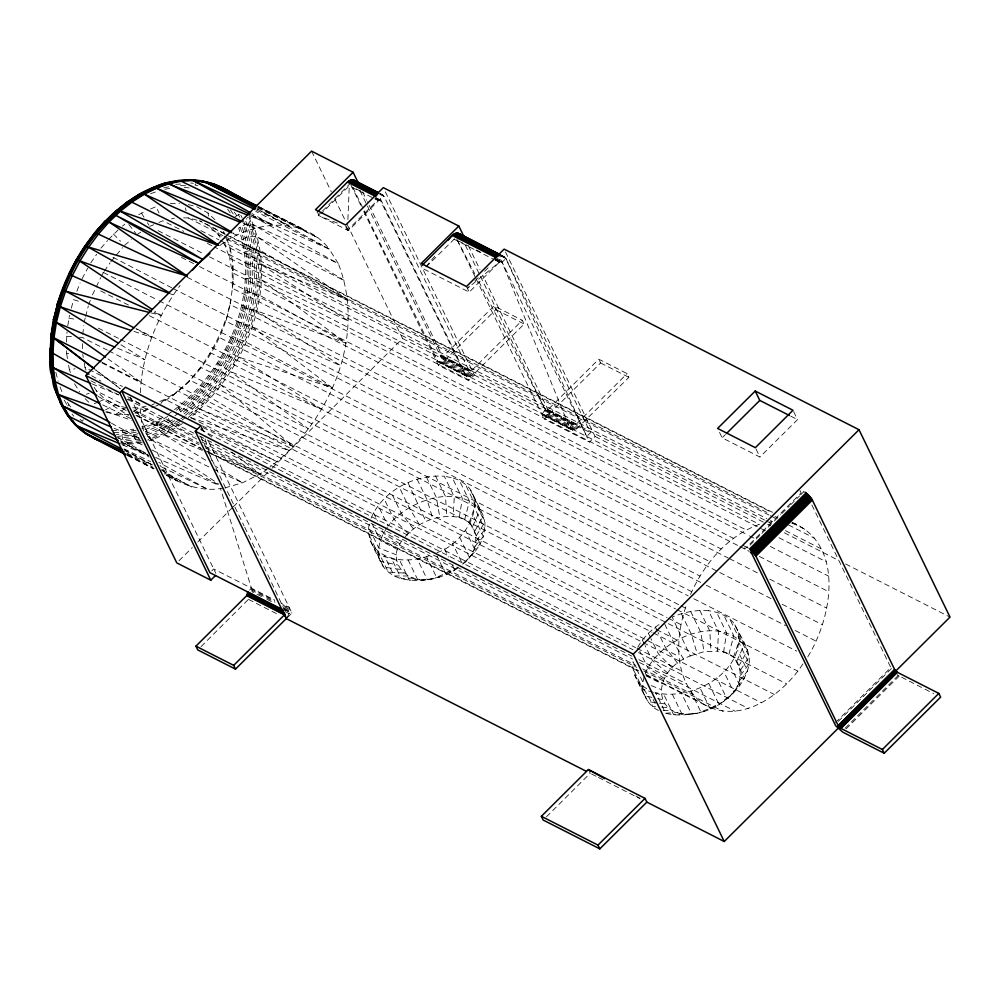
<?xml version="1.0" encoding="UTF-8"?>
<svg xmlns="http://www.w3.org/2000/svg" width="1000" height="1000" viewBox="0 0 1000 1000"><rect width="100%" height="100%" fill="white"/><g stroke="black" fill="none" stroke-linecap="round" stroke-linejoin="round"><path stroke-width="0.75" stroke-dasharray="5 3.75" d="M167.362 414.812C225 375.337 261.388 296.675 238.675 228.225C242.738 224.713 248.837 222.8 253.95 225.05L338.263 263.525C366.9 335.838 330.075 422.2 269.988 467.038M202.35 425.938L277.362 461.825L190.5 417.537C246.262 370 282.288 283.8 248.562 213.95L329.212 249.037L338.263 263.525L248.562 213.95M771.05 598.612L225.987 321.238L230.85 299.862C223.9 342.287 198 381.25 160.863 403.325M367.413 206L440.85 356.9L443.212 356.375L494.012 305.887L522.325 320.288L524.15 324.038L473.35 374.525L470.163 376.587L467.1 376.575L464.975 374.525L380.175 199.975L377.575 200.263L347.475 230.188L347.663 225.6M347.9 219.488L349.263 185.85L321.312 213.637M140.262 392.837C142.025 354.113 157.037 316.325 180.138 285.4M226.612 238.438L230.238 248.337L229.737 258.25L232.2 272.638L232.387 288.263L738.525 545.825M462.562 564.2C482.15 550.95 480.763 517.525 453.212 516.65L454.275 496.85L444.263 476.238C414.15 474.012 381.5 491.213 370.312 520.013M728.975 696.838C746.963 682.763 743.325 651.825 717.5 651.137L718.55 631.337L708.55 610.725C696.112 609.587 683.637 612.225 672.225 617.1L690.25 655.925C647.163 672.4 653.075 726.925 704.212 711.488C725.3 704.087 745.05 686.4 749.212 663.737C750.512 648.95 740.275 636.65 734.375 623.875C728.213 615.85 718.35 611.912 708.55 610.725M230.238 248.337L232.963 264.337L232.2 272.638L748.075 535.163M232.387 288.263L233.175 281.688L232.963 264.337M66.513 342.075L67.025 331.75M67.8 325.688L69.5 315.275M82.713 334.438L83.85 325.513M233.175 281.688L230.287 304.625L728.088 557.95M287.225 617.562L289.637 612.325L289.2 607.4L281.112 603.275M802.85 663.95C782.65 695.55 738.075 726.963 701.438 702.725C672.975 678.863 675.188 635.812 686.85 603.913M807.812 656.762C832.163 617.4 845.25 544.513 791.988 522.25M142.238 444.9C135.8 442.762 132.475 435.6 133.363 429.162L122.275 430.65C121.175 435.825 122.575 442.25 127.425 445.075L149.213 457.075M459.25 517.8L462.325 498.4L452.325 477.788L444.263 476.238M723.538 652.3L726.612 632.888L716.6 612.275M458.162 567.812C442.038 579.35 420.55 582.9 401.337 578.737C392.337 576.112 384.012 570.225 380.363 561.35C375.037 549.362 365.2 536.788 369.675 522.925M432.962 578.688C408.8 586.225 384.05 561.575 402.9 539.688M436.95 552.65C467.425 543.1 496.037 490.825 452.325 477.788M658.487 710.45C646.025 704.638 639.8 689.513 644.287 676.575M697.25 713.175C686.8 715.013 675.987 716.062 665.612 713.225L655.6 692.613C691.637 701.712 747.188 671.737 737.562 629.663M71.35 308.175L73.562 299.662L81.838 302.262M84.425 321.05L85.2 318.025M85.6 316.512L88.338 305.95M464.6 519.888L469.462 501.163L459.45 480.55M728.875 654.375L733.737 635.65L723.725 615.037M469.087 522.812L475.438 505.062L465.438 484.462M733.363 657.3L739.725 639.562L729.712 618.95M76.838 291.275L80.113 282.887M88.737 304.438L90.337 300.35M92.463 294.9L100.65 277.675M186.2 383.938C204.3 365.462 217.775 342.8 226.062 318.325M690.575 594.375C704 563.938 727.4 535.913 759.375 524.325L214.3 246.938M645.125 673.9C658.662 637.95 723.75 610.638 747.575 650.275L739.262 665.337M472.587 526.5L480.1 509.988L470.087 489.375M736.862 660.987L744.388 644.475L734.375 623.875M83.25 419.637L82.362 421.375L77.875 417.438M82.075 278.812L87.75 268.15M101.337 276.375L103.413 272.475L100.95 270.963M474.975 530.85L483.288 515.775L473.288 495.175M387.35 527.337C380.262 536.9 376.112 549.738 380.363 561.35L397.788 565.025M637.762 647.188C643.375 637.337 651.6 629.125 661.2 623.15M476.2 535.712L484.925 522.263C472.5 477.863 407.85 498.225 388.113 526.138L378.113 505.525M740.475 670.2L749.2 656.75L739.2 636.138M453.338 571.062L457.887 567.087M717.613 705.562L733.863 692.262L723.863 671.663M90.725 262.913L96.662 254.312M104.237 271.275L110.037 262.887M110.862 261.688L122.55 247.688M480.375 276.188L545.188 409.688L541.987 414.312L542.7 415.012L572.825 430.138L576.025 429.425L628.913 377.35L627.1 373.612L598.775 359.2L547.987 409.688L545.612 410.213L477.65 279.375M67.713 406.1L68.825 404.6L67.438 402.2M476.213 540.938L484.938 529.237L484.925 522.263L474.913 501.65M740.487 675.425L749.212 663.737L739.212 643.125M196.1 183.588L194.95 184.963L197.838 185.775M425.875 266.762L435.625 255.162M475.012 546.388L483.338 536.5L484.938 529.237L474.925 508.625M739.287 680.875L747.625 670.987L737.613 650.387M405.387 536.575C417.062 523.075 435.35 515.225 453.212 516.65M100.9 248.175L107.638 240.562M108.6 239.475L117.95 230.087M201.05 646.612L249.475 598.35M472.638 551.875L480.175 543.825L483.338 536.5L473.338 515.887M736.925 686.375L744.463 678.312L734.45 657.712M321.525 212L318.212 215.287L348.413 230.662L380.4 198.875L377.65 197.475M322.625 210.912L350.2 183.5M426.075 266.95L454.725 238.637M179.013 560.712L192.3 547.513M197.825 542.013L232.138 507.912M233.238 506.812L270.875 469.412M271.975 468.312L402.562 338.5L346.213 222.45M469.562 286.262L467.413 288.4L499.675 261.925L501.938 261.925L569.75 427.837L572.825 430.138M474.938 280.912L478.162 277.712M484.613 271.3L488.913 267.025M495.363 260.613L497.512 258.475M423.925 269.088L469.225 292.15L501.213 260.35L498.462 258.962M499.613 256.9L502.812 256.188L505.887 258.488L502.125 262.225L496.637 259.363M211.812 570.837L213.7 568.975L274.375 599.85M385.35 191.838L474.3 375.012L468.65 380.625L438.45 365.25L444.087 359.637L367.375 201.637M352.738 187.262L437.938 361.688L441.85 362.175L445.037 360.125L495.838 309.625L494.012 305.887M249.575 590.05L251.45 588.188L220.413 488.275M440.85 356.9L469.45 371.463L470.838 371.312L522.325 320.288M287.238 617.688L291.938 613.013L207.738 439.625M505.487 251.925L595.112 436.488L589.462 442.1L544.163 419.05L600.6 362.95L598.775 359.2M569.75 427.837C571.613 423.312 573.625 425.588 576.3 424.1L627.1 373.612M505.887 258.488L590.5 432.738L586.737 436.475L505.887 258.488L501.763 256.388M793.625 411.6L797.525 419.625L759.9 457.025L722.15 437.812L725.475 434.513M742.887 545.312L747.5 547.663L760.788 534.462M761.888 533.362L780.7 514.663M781.812 513.562L789.562 505.863M790.662 504.762L799.513 495.962M800.625 494.862L803.95 491.562L800.487 489.8M546.462 816.787L590.212 773.288L588.4 769.55M835.5 722.575L890.825 667.575L811.287 503.75M838.275 721.4L891.388 668.6L890.825 667.575M845.075 728.288L898.2 675.487L933.725 693.637M846.1 728.875L899.225 676.075M469.162 557.25L475.55 550.988L480.175 543.825L470.175 523.212M733.45 691.737L739.825 685.487L729.812 664.875M723.65 701.488L726.762 698.475L716.75 677.862M464.7 562.337L475.55 550.988L465.538 530.375M172.575 395.788L190.113 380.288L786.625 683.85M122.5 226.137L124.763 224.163M124.6 245.375L131.287 239.562M242.787 219.225C271.038 287.438 235.888 368.312 181.788 413.312L179.725 410.087C231.45 367.137 264.113 292.137 241.775 226.05M180.675 411.712C233.1 368.188 266.188 292.188 243.55 225.225M184.163 413.85C237.825 368.575 272.375 288.412 245.312 220.138M185.5 415.238C239.887 369.35 275.062 287.538 246.475 218.575M188.263 417.5C244.525 370.087 280.963 283.55 247.138 213.4M544.5 415.725L549.8 413.438L482.65 275.125M161.625 402.125L177.85 390.95L652.013 632.25M198.713 369.812L201.375 367.575L675.525 608.862M135.062 413.212L143.7 411.3L150.688 405.825M235.1 216.7L240.175 213.825M176.475 410.25C229.25 368.512 262.35 293.113 240.125 227.062M174.913 415.812L178.375 413.35M172.45 419.963L158.188 428.363L146.15 433.438L144.675 426L156.062 421.188L166.112 415.513M174.775 420.712L159.175 430.037L144.35 435.925M179.6 419.625L160.312 431.562L148.062 436.737L146.15 433.438M180.787 418.775L184.35 416.238M180.95 420.875L161.55 432.887L149.225 438.088L148.062 436.737M182.138 420.025C240.463 374.575 278.137 288.562 247.55 217.25M179.913 423.625L162.838 433.975L147.75 439.963M182.45 423.575L164.163 434.787L149.05 440.788M224.838 487.95L242.463 482.775L260.15 473.975L268.75 467.9M134.113 411.138L138.912 407.775L146.1 406.188M242.387 239.575C246.8 236.475 252.913 235.15 257.987 237.375L344.588 280.7L253.95 225.05M138.75 214.65L145.325 211.262M136.862 234.713L140.725 232.225M105.662 411.962L115.55 414.462L125.312 408.512M219.537 245.738C250.825 221.475 302.5 214.262 329.212 249.037L255.75 211.35M167.75 416.463L156.275 422.95L141.838 428.625M144.975 429.712L156.713 424.762L168.35 418.188L169.137 419.925L157.35 426.587L145.463 431.6M105.55 409.825L115.075 404.862L126.525 407.762M244.8 251.887L253.825 249.462L260.613 250.775L348.038 300.075L260.338 264.425L253.012 263.45L245.875 265.012M150.612 208.975L155.912 206.688L159.075 213.075M149.738 226.425L153.675 224.725M158.925 222.463L162.85 220.763L183.713 231.375M151.862 404.913L154.488 403.775M159.725 401.512L164.975 399.25L641.912 641.95M143.7 411.3L154.288 406.725M155.612 406.15L158.262 405M94.213 403.762L98.225 402.038M99.562 401.463L104.913 399.162L124.388 409.075M209.737 353.837L211.3 353.188L688.238 595.9M370.363 540.737C380.938 563.4 411.725 563.088 431.788 554.763M690.25 655.925L704.075 651.675L717.5 651.137M150.662 193.688L157.775 191.188M86.312 394.225L89.188 393.263M141.85 426.788L144.675 426M136.1 430.238L121.975 432.537L112.662 432.35M136.237 432.163L121.912 434.5L116.4 434.375M138.088 433.675L133.65 434.913L117.9 436.362M137.188 435.95L118.263 438.263M138.988 437.425L120.288 440.062M139.95 439L121.1 441.675M141.062 440.375L124.987 443.113L120.65 443.025M140.925 441.875L121.8 444.15M142.213 442.7L123.062 444.975M245.6 278.75L252.725 277.962L260.05 279.337L348.5 321.087L261.775 265.038M171.488 218.85L174.363 218.212M769.438 522.087L772.325 521.45L768.15 519.325M163.738 187.862L170.863 186.388M164.825 189.312L171.838 187.862M68.637 365.275L69.375 369.637L75.05 368.837M426.1 579.425L418.125 580.562L408.113 559.95M690.375 713.925L682.4 715.05L672.4 694.438M243.988 292.913L251.025 292.913L259.725 295.363L345.962 343.125L253.475 309.7L241.05 307.3M419.55 579.225L409.387 580.275L399.375 559.675M683.825 713.713L673.662 714.775L663.662 694.163M439.938 577L427.275 579.562L417.262 558.95M704.212 711.488L691.55 714.05L681.55 693.45M223.275 488.075C202.587 492.425 182.488 484.7 164.8 474.513M175.75 184.325L182.775 183.925M180.588 185.613L186.388 185.763M413.5 578.062L401.337 578.737L391.325 558.125M665.612 713.225L677.788 712.55M66.612 350.763L66.65 353.65L69.525 353.537M380.025 194.225L382.013 194.462L384.125 196.525L469.45 371.463M170.3 203.5L179.475 203.512M183.538 217.9L188.188 217.9L198.2 220.438M132.725 407.775L138.912 407.775L195.925 436.788M115.55 414.462L129.312 414.487M408.162 575.988L394.2 575.962L384.2 555.35M663.138 710.462L672.438 710.475M111.575 430.425L122.275 430.65M403.675 573.05L388.225 572.062L378.212 551.45M655.588 706.75L652.5 706.55C648.988 690.037 630.675 679.7 633 661.762L643 682.375M661.775 707.15L667.95 707.55M66.438 336.3L72.213 336.7M79.438 337.212L82.325 337.413L107.35 350.15M190.65 183.025L193.375 183.3M184.237 187.387L191.7 188.162M400.175 569.362L383.562 567.137L373.55 546.525M664.463 703.85L647.837 701.625L637.837 681.012M236.838 321.712L248.912 325.288L340.487 365.575L256.537 311M68.763 318.113L75.888 319.45M651.9 697.362L644.65 695.837L634.637 675.225M657.712 698.587L662.062 699.513M188.3 204.587L196.775 206.737L208.075 213.062L215.475 220.263M150.762 312.812L161.225 315.462L154.762 311.15M791.862 523.288L796.15 524.375M396.562 560.163L378.738 554.862L368.738 534.25M653.413 692.438L643.025 689.35L633.013 668.75M654.9 692.887L660.837 694.65M224.812 349.812L238.875 357.2L332.25 387.775L251.95 326.662M134 331.4L151.688 337.3L136.65 329.263M190.5 417.537L289.688 450.712L200.037 409.25L194.387 404.975L189.075 397.688M231.388 335.95L246.038 342.137L332.25 387.775M106.7 411.562L131.488 420.3M170.238 293.775L173.15 294.825M396.55 554.925L378.725 547.888L368.713 527.275M651.237 685.625L660.825 689.412M250.712 216.337L272.188 224.925L252.1 213.625M200.037 409.25L293.637 446.65L221.25 385.25L208.588 375.613M337.287 223.062L319.163 215.775L317.337 212.025M156.062 421.188L158.188 428.363L162.838 433.975L202.838 450.588M208.575 452.925L260.15 473.975L231.713 452.3M243.238 223.5L254.775 228.225L243.725 222.475M217.175 363.088L230.575 371.637L321.475 409.087L238.875 357.2M92.212 383.963L118.138 394.688M128.225 398.862L139.738 403.638L141.7 423.9L144.338 433.775M122.662 444.925L148.562 455.737M117.713 348.3L144.8 359.7L119.712 344M114.125 428.25L139.55 439.2M127.425 445.075L145.775 453.15M155.662 457.5L219.188 485.462M232.775 233.337L237.05 235.238L233.038 232.875M154.15 312.325L161.225 315.462M256.45 210.225L288.8 225.425L257.025 208.925M149.225 438.088L211.775 468.3M213.162 468.963L242.463 482.775L214.587 465.7M126.912 453.113L152.05 465.112M161.825 469.787L177.213 480.812L164.825 474.4L177.213 480.812M251.213 214.825L272.188 224.925M257.838 207.375L304.125 229.7L258.375 206.425M124.162 448.875L150.638 461.688M161.775 467.088L207.763 489.35L158.737 462.337M120.887 441.85L148.75 455.425M102.65 404.85L130.538 418.462M446.788 574.438L445.712 573.9L437.038 556.038M711.075 708.925L710 708.4L699.987 687.788M257.75 207.838L317.725 237.65L258.288 206.75M221.25 385.25L308.475 428.913L230.575 371.637M258.288 206.488L304.125 229.7M397.75 549.475L380.325 540.625L372.312 524.138M645.938 675.8L662.025 683.975M126.838 453.95L153.075 467.3M164.125 472.912L191.737 486.95L161.9 470.4M127.55 455.6L153.763 468.913M380.163 193.575L382.85 194.938M501.025 255.037L504.613 256.9M379.525 193.575L383.562 195.637M501.213 255.5L505.325 257.6M380.087 194.462L384.125 196.525M375.613 197.525L380.175 199.975M495.613 258.663L501.938 261.925M376.3 198.125L380.363 200.263M375.938 198.2L378.638 199.575M496.275 259.45L500.4 261.537M375.575 198.363L378.275 199.737M495.913 259.6L500.025 261.7M356.337 188.988L363.088 192.413M375.213 198.6L377.912 199.963M458.488 240.963L468.1 245.863M476.337 250.05L480.45 252.15M495.55 259.837L499.675 261.925M351.95 187.225L373.525 198.2M374.875 198.888L377.575 200.263M454.025 239.175L474.625 249.65M475.988 250.35L493.837 259.425M495.213 260.125L499.338 262.225M790.788 416.188L797.525 419.625M495.838 309.625L524.15 324.038M600.6 362.95L628.913 377.35M224.662 233.538L199.638 220.8L225.087 234.288M230.225 236.375L772.513 512.337M226.488 234.988L771.55 512.375M792.412 522.987L806.312 530.062M188.188 217.9L222.95 235.6M224.338 236.3L769.412 513.688M774.975 516.512L777.75 517.938M221.15 236.238L218.363 234.825L209.8 226.5M226.713 239.062L769 515.037M770.387 515.737L775.95 518.575M788.462 524.938L814.887 538.387M200.825 230.625L218.912 239.825M220.3 240.538L766.762 518.625M443.212 356.375L471.538 370.788M547.987 409.688L576.3 424.1M764.587 520.062L225.087 245.512L222.85 241.95M765.987 520.775L771.55 523.6M785.45 530.675L821.6 549.075M442.875 356.675L471.188 371.075M547.65 409.988L575.962 424.4M442.512 356.9L470.838 371.312M547.288 410.213L575.6 424.625M440.425 356.375L470.475 371.463M545.188 409.688L590.5 432.738M440.613 356.662L470.112 371.55M545.375 409.988L574.875 424.862M545.612 410.213L574.212 424.787M402.562 338.5L444.087 359.637M445.037 360.125L473.35 374.525M474.3 375.012L578.125 427.85M595.112 436.488L766.287 523.6M767.688 524.312L770.462 525.725M784.388 532.812L838.662 560.438M845.625 563.975L950 617.1M444.012 361.012L472.325 375.425M548.787 414.325L577.1 428.738M442.938 361.7L471.262 376.112M547.712 415.012L576.025 429.425M441.85 362.175L470.163 376.587M546.613 415.487L574.938 429.9M207.35 243.4L212.913 246.238M437.225 361L465.538 375.412M570.3 428.725L541.425 413.425M439.738 362.413L468.05 376.825M437.938 361.688L467.1 376.575M542.7 415.012L571.862 429.9M765.075 530.675L229.737 258.25L225.087 245.512L225.075 238.438M778.988 537.75L826.263 561.812M158.088 230.675L203.975 254.025M209.537 256.85L746.263 529.987M749.463 535.875L756.413 539.412M770.325 546.487L828.725 576.213M181.363 257.362L193.875 263.725M199.438 266.562L733.375 538.275M739.912 546.538L749.325 551.413M759.388 556.438L828.9 591.825M187.175 277.225L721.125 548.95M729.475 558.65L760.062 574.225M769.8 579.175L826.812 608.188M171.737 287.812L111.075 256.288M173.137 288.525L709.862 561.663M782.175 604.275L822.5 624.8M103.413 272.475L157.65 300.075M159.037 300.775L699.938 576.038M700.7 582.425L219.587 337.587L218.95 336.5M706.263 585.25L785.512 625.588M795.25 630.538L816.1 641.15M100.688 290.912L128.5 305.062M149.362 315.675L691.65 591.65M693.8 598.737L796.7 651.1M136.012 328.5L679.688 605.175M681.075 605.875L685.25 608M676.925 609.575L797.887 671.137M98.325 328.125L119.188 338.738M120.575 339.45L667.038 617.537M668.425 618.25L680.938 624.612M108.75 350.85L655.212 628.95M656.6 629.65L678.85 640.975M653.4 632.95L774.375 694.513M102.2 362.388L140.787 382.025L108.038 358.925M101.975 362.938L679.025 656.587M643.3 642.663L761.488 702.812M84.237 363.1L84.975 367.425L122.513 386.525M203.162 427.562L635.6 647.638M637 648.337L681.488 670.987M200.525 429.675L632.962 649.75M638.525 652.575L748.375 708.475M91.025 380.863L118.825 395.012M127.175 399.263L193.912 433.225M199.475 436.062L631.925 656.125M638.875 659.663L686.15 683.725M201.488 439.625L632.537 658.975M639.487 662.525L735.438 711.35M94.113 387.287L96.35 390.85L122.762 404.288M133.887 409.95L199.237 443.212M204.8 446.037L635.85 665.4M642.812 668.938L692.862 694.412M133.475 411.3L198.837 444.562M205.787 448.1L636.838 667.45M643.787 671L723.05 711.325M136.9 415.438L200.863 447.987M207.812 451.525L638.862 670.888M645.812 674.425L701.438 702.725M126.2 410.525L104.913 399.162L96.35 390.85M135.938 415.475L202.675 449.438M204.075 450.15L639.288 671.637M646.25 675.175L711.6 708.425M251.45 588.188L251.838 589.25L274.762 600.913M282.85 605.025L289.6 608.462M251.838 589.25L252.05 590.45L274.962 602.112M284.4 606.912L289.8 609.663M261.5 596.55L252.062 591.75L252.05 590.45M266.887 599.3L273.637 602.725M284.425 608.212L289.812 610.962M283.7 608.825L291.938 613.013M284.25 609.575L289.637 612.325M285.238 611.65L289.275 613.713M248.538 599.412L278.2 614.513M591.6 774L597.125 776.812M598.5 777.513L639.938 798.6M124.738 450.55L152.25 464.738M161.875 469.7L164.625 471.112L159.938 465.213M127.675 455.175L153.825 468.713M151.875 449.913L219.325 485.075M128 454.938L153.975 468.6M111.388 423.188L138.475 437.85M196.7 439.012L175.113 427.05L169.137 419.925M202.1 441.987L260.15 473.975M123.938 449.338L152.413 465.138M257.15 208.912L329.212 249.037M635.975 796.05L640.05 798.325M116.838 436.8L147.625 454.325M747.5 547.663L748.525 548.25M91.638 375.725L101 381.15M127.713 396.662L139.738 403.638M293.637 446.65L209.65 397.075L203.7 392.475L199.175 387.2M164.163 434.787L207.963 461.625M98.175 396.3L128.512 415.538M664.4 678.475L647.763 667.788L639.763 651.3M400.125 543.987L383.488 533.3L381.488 529.175M642.487 685.938L648.475 689.85M151.775 440.012L218.312 483.663M897.125 674.75L898.2 675.487M257.987 237.375L348.038 300.075M261.488 279.962L345.962 343.125M200.825 428.725L214.412 439.1M667.875 673.1L652.4 660.625L645.062 645.512M85.188 398.75L90.475 403.888M672.35 668.012L658.363 653.838L651.012 638.725M113.413 234.037L120.538 241.262M408.062 533.525L394.075 519.35L384.075 498.738M68.825 404.6L70.738 406.962M72.038 414.05L73.763 416.175M128.825 224.475L135.975 233.575M677.675 663.363L665.462 647.638L658.125 632.525M413.4 528.875L401.188 513.15L391.175 492.537M234.3 212.087L236.663 215.538M230.425 209.9L234.325 215.562M227.575 209.075L230.212 212.913M223.4 231.55L225.062 234.188M219.862 237.2L218.363 234.825L218.025 229.262M74.55 383.787L79.525 391.712M141.35 212.975L144.4 217.862M147.45 222.763L148.975 225.2M683.7 659.287L673.5 642.212L664.825 624.35M419.425 524.8L409.225 507.713L399.212 487.113M64.188 400.025L67.013 404.888M456.812 239.175L474.775 273.825M799.938 490.462L801.15 492.962L744.712 549.062L743.5 546.562M756 449L759.9 457.025M719.55 432.463L722.15 437.812M699.812 610.45L709.825 631.062L710.938 650.925M690.662 611.45L700.662 632.05L704.075 651.675M681.363 613.688L691.375 634.3L697.113 653.35M708.713 683.288L718.725 703.9L710 708.4L700.85 711.812L690.837 691.2M501.213 260.35L589.462 442.1M655.462 627.025L657.463 631.15M468.35 245.688L479.925 269.525M465.363 245.275L479.688 274.775M648.35 633.237L650.35 637.35M457.5 240.575L475.238 277.113M475.925 278.525L544.163 419.05M642.387 640.013L644.388 644.137M466.5 286.525L469.225 292.15M653.15 699.463L655.15 703.587M380.4 198.875L468.65 380.625M362.612 191.85L366.688 200.238M359.913 190.55L366.725 204.6M350.875 184.9L361.062 205.875M363.775 211.462L438.45 365.25M311.575 151.137L331.275 191.688M334.663 198.675L345.525 221.05M346.375 226.45L348.413 230.662M345.65 226.438L347.475 230.188M435.538 475.962L445.538 496.562L446.662 516.438M459.575 537.163L469.588 557.775L462.475 563.975L452.475 543.375M426.375 476.95L436.388 497.562L439.8 517.188M417.088 479.2L427.1 499.8L432.825 518.862M444.438 548.8L448.438 557.05M452.438 565.288L454.438 569.412L436.562 577.325L426.562 556.712M407.938 482.612L425.962 521.425M240.825 215.175L242.138 217.875M238.375 214.575L239.675 217.237M373.475 512.688L377.475 520.938M201.637 427.05L205.025 434.038M200.588 436.375L244.037 525.85M244.713 527.25L267.113 573.387M267.787 574.788L285.65 612.325M130.2 397.013L215.75 573.188M179.725 410.087L178.425 406.938M60.012 386.912L62.725 393.663M84.975 367.425L86.013 370.25M69.375 369.637L70.412 372.475M200.95 425.65L203.275 433.1M205.125 439.075L212.075 461.438M185.3 207.838L186.125 210.712M55.862 372.362L58.163 381.25M82.762 354.462L83.25 357.337M66.65 353.65L67.638 359.462M208.075 213.062L208.463 216.05M82.4 343.65L82.513 353.025M120.125 388.65L95.612 369.9L120.138 388.6"/><path stroke-width="1.5" d="M115.5 436.037L62.1 405.55L55.85 391.8L55.613 389.325L62.1 405.55L68.125 415.962L118.1 440.5M118.4 343.175L59.112 306.163L57.287 304.05C68.012 268.363 88.162 235.325 116.237 210.65L119.138 210.675L218.088 245.238M50.838 343.925L51.525 333.713L51.1 334.387C52.088 348.862 45.237 369.675 55.237 381.712L99.862 403.488M115.25 212.95L115.337 211.95M50.525 363.35L52.562 379.05M50.538 348.3L51.262 366.287L96.862 395.462M105.525 357.15L54.312 321.138L53.5 319.288L54.625 318.387M93.15 368.038L52.737 337.35L51.1 334.387M247.025 595.312L284.788 614.525L286.288 618.625L235.5 669.125L197.738 649.9L195.925 646.162L246.713 595.662L247.688 591.925M51.013 335.112L53.5 319.288M255.05 209.562L193.162 180.487L181.3 181.175L169.1 183.7L156.738 188.05L144.388 194.137L132.213 201.9L120.4 211.213L109.1 221.962L98.475 233.988L88.675 247.113L79.85 261.163L72.1 275.938L65.562 291.225L60.3 306.825L56.4 322.5L53.925 338.05L52.9 353.237L53.338 367.863L55.237 381.712L58.575 394.6L63.288 406.337L69.338 416.763L76.612 425.725L121.988 449.125M94.475 234.525L94.375 233.287L105.15 221.188L106.75 221.088L198.7 263.337L209.938 253.575M53.438 319.85L57.638 303.738L53.9 318.788M94.288 233.812L105.15 221.188M57.263 304.462L63.3 288.75L60.8 296.137M133.912 327.788L62.763 289.538L69.5 274.262M64.987 284.8L66.675 280.85M151.325 311.075L68.85 274.15L76.45 259.65L168.775 293.25M70.163 272.987L76.838 260.262M247.85 215.188L166.462 183.012C148.325 188.15 131.425 197.488 117.613 210.162M138.375 195.562L139.775 193.888L152.975 187.463M169.125 292.55L86.425 246.112L85.113 245.863L76.45 259.65M77.6 259.062L80.638 254.213M150.225 189.713C161.838 181.488 177.775 180.463 191.812 179.988C216.088 180.188 235.7 196.45 256.988 205.725M85.787 247.675L84.887 246.412L94.725 232.987L96.175 233.05L187.125 275.975L109.1 221.962M87.987 243.225L90.763 239.5M448.312 240.062C450.75 237.175 453.85 231.988 458.462 233.375L500.487 254.812M105.838 221.012C72.925 255.975 51.863 302.675 50.237 350.887L52.9 353.237L88.975 374.175M235.5 669.125L233.675 665.375L284.788 614.525M192.387 270.238L198.7 263.337L115.975 215.425L202.738 259.45L120.4 211.213M215.487 575.525L210.787 580.2L176.8 562.913L85.825 375.538L311.575 151.137L353.113 172.275L358.537 183.463M210.787 580.2L119.8 392.837L125.45 387.225L200.95 425.65L195.312 431.262L286.288 618.625L586.05 771.175M353.113 172.275L315.487 209.675L345.688 225.037L383.312 187.638L458.825 226.062L463.587 235.875M317.337 212.025L347.438 182.1L350.625 180.05L353.688 180.062L377.962 192.413M458.825 226.062L421.2 263.463L466.5 286.525L504.125 249.125L859.013 429.725L950 617.1L895.775 671M422.1 265.338L452.212 235.425L496.138 257.775M755.225 391.037L717.6 428.438L755.35 447.663L792.975 410.25L755.225 391.037L759.775 400.412L789.438 415.513M726.575 433.413L759.775 400.412M838.225 728.2L724.237 841.5L633.263 654.125L859.013 429.725M806.05 492.887L749.613 548.987L755.9 556.175L838.35 725.938L840.962 728.425L882.375 749.5L884.188 753.25L940.625 697.15L938.812 693.4L897.4 672.325L894.788 669.837L812.337 500.075L809.262 495.788L804.975 492.15M750.7 549.862L807.138 493.762M751.787 550.837L808.225 494.738M752.825 551.888L809.262 495.788M753.775 552.975L810.212 496.875M754.625 554.075L811.062 497.975M755.337 555.15L811.775 499.05M755.9 556.175L812.337 500.075M646.85 802.113L599.812 848.863L543.175 820.037L541.362 816.3L588.4 769.55L645.025 798.363L646.85 802.113L724.237 841.5M599.812 848.863L597.987 845.113L645.025 798.363M838.162 725.6L894.613 669.5M838.35 725.938L894.788 669.837M838.587 726.3L895.037 670.2M838.875 726.663L895.312 670.562M839.188 727.025L895.638 670.925M839.538 727.375L895.975 671.275M839.9 727.7L896.338 671.6M840.263 727.987L896.7 671.888M840.625 728.238L897.062 672.138M840.962 728.425L897.4 672.325M882.375 749.5L938.812 693.4M104.488 222.262L117.025 210.387L129.762 201.125L218.15 245.05M116.237 210.65L115.675 211.175L127.837 201.5M162.987 184.45L166.462 183.012M127.15 202.125L139.775 193.888L143.1 193.612L231.35 232.7M138.975 194.587L150.975 188.663L161.65 184.913M164.037 183.65L178.6 180.487M187.638 180.5L190.413 179.812L204.525 181.663L256.425 206.7M198.787 181.65C219.975 180.637 237.575 199.363 256.9 205.787M210.825 184.137L213.837 184.175L225.1 189.5L255.512 205.312M177.275 180.662L190.413 179.812L193.162 180.487L250.763 212.875M176 181.163L178.912 181M189 179.988L204.525 181.663L255.637 208.2M65.562 291.225L149.262 312.438M200.238 181.15L208.175 183.388M88.675 247.113L187.125 275.975M60.3 306.825L131.05 330.425M50.738 364.837C53.425 374.062 50.6 387.788 58.575 394.6L103.775 410.538M100.925 440.913L93.212 437.975L126.175 454.9M100.887 441.25C86.487 435.887 71.875 425.188 66.062 410.85M240.362 222.312L154.162 187.338C84.425 220.738 41.675 303.875 53.15 380.062M53.338 367.863L90.775 383.363M119.787 443.725L76.612 425.725C66.325 416.413 60.062 403.562 55.562 390.6M56.4 322.5L114.862 347.1M63.288 406.337L111.3 427.025M124.125 451.775L85.013 433.1L73.7 422.6L73.263 421.138M249.812 214.15L179.963 180.662C91.662 199.4 34.6 309.075 57.375 393.837M212.362 183.988L225.938 190.613M352.738 179.812L378.363 192.85M457.5 233.137L500.062 254.788M356.6 181.912L376.825 192.2M499.837 254.8L458.462 233.375M351.7 179.812L378.675 193.538M456.475 233.125L499.038 254.788M468.812 239.625L478.425 244.513M350.625 180.05L377.6 193.775M455.4 233.375L497.95 255.025M349.538 180.525L376.5 194.25M454.3 233.837L498.237 256.2M348.462 181.213L376.775 195.625M453.225 234.537L497.163 256.887M347.438 182.1L375.75 196.513M884.188 753.25L842.788 732.175L835.662 725.775L752.125 554.25L750.387 552.15M100.812 361.688L53.963 337.837L94.4 368.862M197.188 429.387L121.688 390.962L209.938 572.712L282.75 609.763M85.825 375.538L119.8 392.837M195.312 431.262L633.263 654.125M247.812 592.275L282.875 610.112M247.887 592.675L282.95 610.513M247.887 593.112L282.95 610.95M247.838 593.562L282.887 611.413M247.712 594.025L284.125 612.55M247.537 594.487L283.938 613.013M247.3 594.913L285.062 614.125M246.713 595.662L284.475 614.875M541.362 816.3L597.987 845.113M195.925 646.162L233.675 665.375M124.925 453.75L85.013 433.1L74.412 423.862M169.1 183.7L242.338 221.762M58.575 394.6L110.037 422.45M588.4 769.55L604.7 778.637M353.688 180.062L355.25 181.225M156.738 188.05L231.7 232.087M82.788 431.213L92.163 436.875M79.85 261.163L152.188 309.438M144.388 194.137L218.263 244.862M225.1 189.5L229.575 192.775M68.125 415.962L66.5 413.725M67.013 413.45L68.8 415.65M66.125 412.35L60.2 402.113L60.2 400.725M60.525 403.413L61.163 404.575M52.737 378.188L56.463 392.887M51.163 363.812L51.562 366.763M52.175 371.2L52.575 374.15M50.1 349.137L50.487 361.925"/></g></svg>
